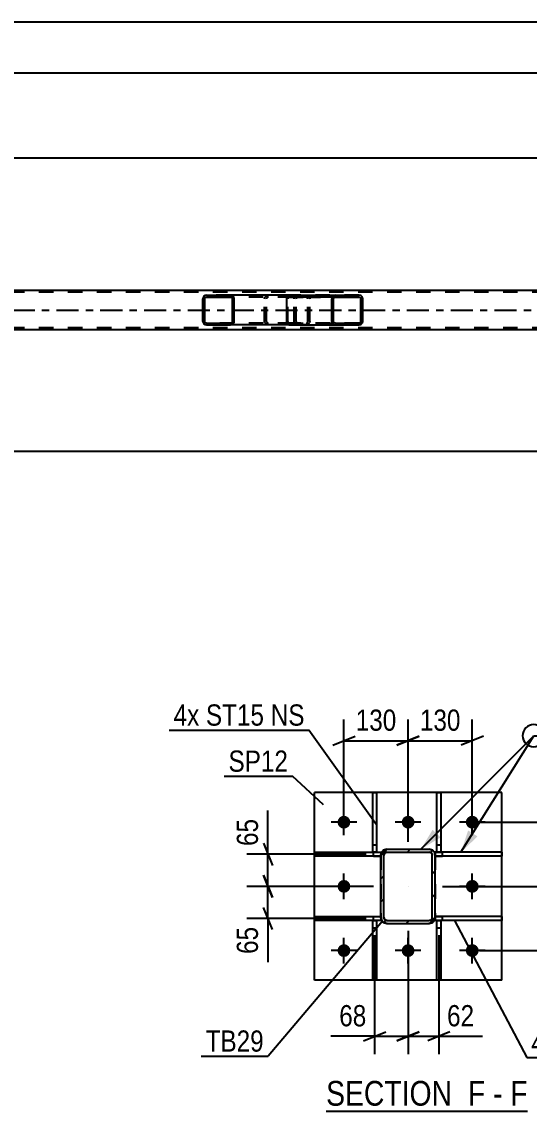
# Model space of a CAD drawing. Header units: millimetres. Extents: x 0 to 841, y 0 to 594.
# Drawn here: x 263.3 to 331.8, y 149.6 to 296.7 of the extents above; entities that cross this region are included whole.
import ezdxf

# ---------------------------------------------------------------- set-up
doc = ezdxf.new("R2010")
doc.units = ezdxf.units.MM
doc.linetypes.add('DXK_LINE_DOT2', pattern=[3.9198, 1.9599, -1.9599])
doc.linetypes.add('DXK_LINE_DOT3', pattern=[5.9187, 2.979, -0.9799, 0.9799, -0.9799])
doc.styles.add('Arial', font='ARIAL.TTF', dxfattribs={"height": 0.2})
doc.styles.add('Arial Narrow', font='ARIALN.TTF', dxfattribs={"height": 0.2})

# ---------------------------------------------------------------- blocks, each defined once
blk = doc.blocks.new('Unknown-405118308-17 - 2023')
at = {"color": 6, "linetype": 'Continuous'}
blk.add_line((304.38, 149.64), (331.59, 149.64), dxfattribs=at)
at = {"color": 0, "linetype": 'Continuous'}
for points in [[(322.49, 150.39), (322.49, 153.89), (304.38, 153.89), (304.38, 150.39)], [(325.88, 150.39), (325.88, 153.89), (323.54, 153.89), (323.54, 150.39)], [(328.2, 150.39), (328.2, 153.89), (326.93, 153.89), (326.93, 150.39)], [(331.59, 150.39), (331.59, 153.89), (329.25, 153.89), (329.25, 150.39)]]:
    blk.add_wipeout(points, dxfattribs=at)
at = {"color": 7, "linetype": 'Continuous', "style": 'Arial Narrow'}
for s, p in [('SECTION ', (304.38, 150.39)), ('F', (323.54, 150.39)), ('F', (329.25, 150.39)), ('-', (326.93, 150.39))]:
    blk.add_text(s, height=3.34, dxfattribs=at).set_placement(p)
blk = doc.blocks.new('Part-405118308-2552 - 2419')
at = {"linetype": 'Continuous'}
h = blk.add_hatch(dxfattribs=at)
h.set_pattern_fill('', scale=0.7, style=0, pattern_type=0)
h.set_pattern_definition([(45, (291.935, 259.4683), (-1.57154, 1.57154), [])])
h.paths.add_polyline_path([(291.97, 259.28), (291.94, 259.47), (291.82, 259.62), (291.66, 259.73), (291.46, 259.76), (288.23, 259.76), (288.03, 259.73), (287.87, 259.62), (287.76, 259.47), (287.72, 259.28), (287.72, 256.24), (287.76, 256.06), (287.87, 255.91), (288.03, 255.8), (288.23, 255.76), (291.46, 255.76), (291.66, 255.8), (291.82, 255.91), (291.94, 256.06), (291.97, 256.24)])
h.paths.add_polyline_path([(291.7, 256.15), (291.64, 256.07), (291.56, 256.02), (291.46, 256), (288.23, 256), (288.13, 256.02), (288.05, 256.07), (287.99, 256.15), (287.97, 256.24), (287.97, 259.28), (287.99, 259.38), (288.05, 259.45), (288.13, 259.51), (288.23, 259.52), (291.46, 259.52), (291.56, 259.51), (291.64, 259.45), (291.7, 259.38), (291.72, 259.28), (291.72, 256.24)])
at = {"color": 2, "linetype": 'Continuous'}
for p, q in [((287.76, 259.47), (287.72, 259.28)), ((287.72, 256.24), (287.72, 259.28)), ((287.97, 259.28), (287.99, 259.38)), ((287.97, 256.24), (287.97, 259.28)), ((287.99, 259.38), (288.05, 259.45)), ((288.23, 259.76), (288.03, 259.73)), ((288.05, 259.45), (288.13, 259.51)), ((288.13, 259.51), (288.23, 259.52)), ((288.23, 259.76), (291.46, 259.76)), ((288.23, 259.52), (291.46, 259.52)), ((299.33, 259.76), (291.46, 259.76)), ((291.66, 259.73), (291.46, 259.76)), ((291.46, 259.52), (291.56, 259.51)), ((291.56, 259.51), (291.64, 259.45)), ((291.64, 259.45), (291.7, 259.38)), ((291.7, 259.38), (291.72, 259.28)), ((291.72, 256.24), (291.72, 259.28)), ((291.97, 259.28), (291.94, 259.47)), ((291.97, 256.24), (291.97, 259.28)), ((287.72, 256.24), (287.76, 256.06)), ((287.99, 256.15), (287.97, 256.24)), ((288.05, 256.07), (287.99, 256.15)), ((288.13, 256.02), (288.05, 256.07)), ((288.23, 256), (288.13, 256.02)), ((288.23, 256), (291.46, 256)), ((291.56, 256.02), (291.46, 256)), ((291.64, 256.07), (291.56, 256.02)), ((291.7, 256.15), (291.64, 256.07)), ((291.72, 256.24), (291.7, 256.15)), ((291.94, 256.06), (291.97, 256.24)), ((288.03, 255.8), (288.23, 255.76)), ((288.23, 255.76), (291.46, 255.76)), ((291.46, 255.76), (291.66, 255.8)), ((299.33, 255.76), (291.46, 255.76))]:
    blk.add_line(p, q, dxfattribs=at)
at = {"color": 7, "linetype": 'DXK_LINE_DOT2'}
for p, q in [((291.46, 259.76), (288.23, 259.76)), ((299.81, 259.52), (288.23, 259.52)), ((296.07, 259.28), (296.11, 259.47)), ((296.07, 256.24), (296.07, 259.28)), ((296.34, 259.38), (296.32, 259.28)), ((296.32, 256.24), (296.32, 259.28)), ((296.4, 259.45), (296.34, 259.38)), ((296.38, 259.73), (296.58, 259.76)), ((296.48, 259.51), (296.4, 259.45)), ((296.58, 259.52), (296.48, 259.51)), ((299.81, 259.76), (296.58, 259.76)), ((299.81, 259.76), (300.01, 259.73)), ((299.91, 259.51), (299.81, 259.52)), ((299.99, 259.45), (299.91, 259.51)), ((300.05, 259.38), (299.99, 259.45)), ((300.07, 259.28), (300.05, 259.38)), ((300.07, 256.24), (300.07, 259.28)), ((300.28, 259.47), (300.32, 259.28)), ((300.32, 256.24), (300.32, 259.28)), ((299.81, 256), (288.23, 256)), ((296.11, 256.06), (296.07, 256.24)), ((296.32, 256.24), (296.34, 256.15)), ((296.34, 256.15), (296.4, 256.07)), ((296.4, 256.07), (296.48, 256.02)), ((296.48, 256.02), (296.58, 256)), ((299.81, 256), (299.91, 256.02)), ((299.91, 256.02), (299.99, 256.07)), ((299.99, 256.07), (300.05, 256.15)), ((300.05, 256.15), (300.07, 256.24)), ((300.32, 256.24), (300.28, 256.06)), ((291.46, 255.76), (288.23, 255.76)), ((296.58, 255.76), (296.38, 255.8)), ((299.81, 255.76), (296.58, 255.76)), ((300.01, 255.8), (299.81, 255.76))]:
    blk.add_line(p, q, dxfattribs=at)
at = {"color": 2, "linetype": 'Continuous'}
for centre, start, end in [((288.21, 259.26), 110.7584, 155.6801), ((291.48, 259.26), 24.32, 69.2417), ((288.21, 256.27), 204.32, 249.2417), ((291.48, 256.27), 290.7584, 335.6801)]:
    blk.add_arc(centre, 0.496, start, end, dxfattribs=at)
at = {"color": 7, "linetype": 'DXK_LINE_DOT2'}
for centre, start, end in [((296.56, 259.26), 110.7584, 155.6801), ((299.83, 259.26), 24.32, 69.2417), ((296.56, 256.27), 204.32, 249.2417), ((299.83, 256.27), 290.7584, 335.6801)]:
    blk.add_arc(centre, 0.496, start, end, dxfattribs=at)
blk = doc.blocks.new('Part-405118308-2491 - 2419')
at = {"color": 2, "linetype": 'Continuous'}
for p, q in [((466.48, 260.4), (217.07, 260.4)), ((466.48, 255.12), (217.07, 255.12))]:
    blk.add_line(p, q, dxfattribs=at)
at = {"color": 7, "linetype": 'DXK_LINE_DOT2'}
for p, q in [((733.99, 260.16), (66.71, 260.16)), ((733.99, 255.36), (66.71, 255.36))]:
    blk.add_line(p, q, dxfattribs=at)
at = {"color": 7, "linetype": 'DXK_LINE_DOT3'}
blk.add_line((66.71, 257.76), (733.99, 257.76), dxfattribs=at)
blk = doc.blocks.new('Part-405118308-2604 - 2419')
at = {"linetype": 'Continuous'}
h = blk.add_hatch(dxfattribs=at)
h.set_pattern_fill('', scale=0.7, style=0, pattern_type=0)
h.set_pattern_definition([(45, (309.28, 259.4683), (-1.57154, 1.57154), [])])
h.paths.add_polyline_path([(309.32, 259.28), (309.28, 259.47), (309.17, 259.62), (309.01, 259.73), (308.82, 259.76), (305.63, 259.76), (305.44, 259.73), (305.28, 259.62), (305.17, 259.47), (305.13, 259.28), (305.13, 256.24), (305.17, 256.06), (305.28, 255.91), (305.44, 255.8), (305.63, 255.76), (308.82, 255.76), (309.01, 255.8), (309.17, 255.91), (309.28, 256.06), (309.32, 256.24)])
h.paths.add_polyline_path([(309.05, 256.15), (308.99, 256.07), (308.91, 256.02), (308.82, 256), (305.63, 256), (305.53, 256.02), (305.45, 256.07), (305.4, 256.15), (305.38, 256.24), (305.38, 259.28), (305.4, 259.38), (305.45, 259.45), (305.53, 259.51), (305.63, 259.52), (308.82, 259.52), (308.91, 259.51), (308.99, 259.45), (309.05, 259.38), (309.07, 259.28), (309.07, 256.24)])
at = {"color": 2, "linetype": 'Continuous'}
for p, q in [((299.06, 259.28), (299.08, 259.47)), ((299.06, 256.24), (299.06, 259.28)), ((299.08, 259.47), (299.14, 259.62)), ((299.14, 259.62), (299.23, 259.73)), ((299.23, 259.73), (299.33, 259.76)), ((299.33, 259.76), (305.63, 259.76)), ((305.17, 259.47), (305.13, 259.28)), ((305.13, 256.24), (305.13, 259.28)), ((305.38, 259.28), (305.4, 259.38)), ((305.38, 256.24), (305.38, 259.28)), ((305.4, 259.38), (305.45, 259.45)), ((305.63, 259.76), (305.44, 259.73)), ((305.45, 259.45), (305.53, 259.51)), ((305.53, 259.51), (305.63, 259.52)), ((305.63, 259.76), (308.82, 259.76)), ((305.63, 259.52), (308.82, 259.52)), ((309.01, 259.73), (308.82, 259.76)), ((308.82, 259.52), (308.91, 259.51)), ((308.91, 259.51), (308.99, 259.45)), ((308.99, 259.45), (309.05, 259.38)), ((309.05, 259.38), (309.07, 259.28)), ((309.07, 256.24), (309.07, 259.28)), ((309.32, 259.28), (309.28, 259.47)), ((309.32, 256.24), (309.32, 259.28)), ((299.08, 256.06), (299.06, 256.24)), ((299.14, 255.91), (299.08, 256.06)), ((299.23, 255.8), (299.14, 255.91)), ((305.13, 256.24), (305.17, 256.06)), ((305.4, 256.15), (305.38, 256.24)), ((305.45, 256.07), (305.4, 256.15)), ((305.53, 256.02), (305.45, 256.07)), ((305.63, 256), (305.53, 256.02)), ((305.63, 256), (308.82, 256)), ((308.91, 256.02), (308.82, 256)), ((308.99, 256.07), (308.91, 256.02)), ((309.05, 256.15), (308.99, 256.07)), ((309.07, 256.24), (309.05, 256.15)), ((309.28, 256.06), (309.32, 256.24)), ((299.33, 255.76), (299.23, 255.8)), ((299.33, 255.76), (305.63, 255.76)), ((305.44, 255.8), (305.63, 255.76)), ((305.63, 255.76), (308.82, 255.76)), ((308.82, 255.76), (309.01, 255.8))]:
    blk.add_line(p, q, dxfattribs=at)
at = {"color": 7, "linetype": 'DXK_LINE_DOT2'}
for p, q in [((299.21, 259.38), (299.2, 259.28)), ((299.2, 256.24), (299.2, 259.28)), ((299.24, 259.45), (299.21, 259.38)), ((299.28, 259.51), (299.24, 259.45)), ((299.33, 259.52), (299.28, 259.51)), ((300.32, 259.76), (299.33, 259.76)), ((305.63, 259.52), (299.33, 259.52)), ((299.33, 259.52), (301.67, 259.52)), ((300.32, 259.52), (300.32, 259.76)), ((308.82, 259.76), (300.32, 259.76)), ((301.67, 259.76), (301.86, 259.73)), ((301.67, 259.52), (308.82, 259.52)), ((301.76, 259.51), (301.67, 259.52)), ((301.84, 259.45), (301.76, 259.51)), ((301.9, 259.38), (301.84, 259.45)), ((301.92, 259.28), (301.9, 259.38)), ((301.92, 256.24), (301.92, 259.28)), ((302.13, 259.47), (302.17, 259.28)), ((302.17, 256.24), (302.17, 259.28)), ((299.2, 256.24), (299.21, 256.15)), ((299.21, 256.15), (299.24, 256.07)), ((299.24, 256.07), (299.28, 256.02)), ((299.28, 256.02), (299.33, 256)), ((300.32, 256), (299.33, 256)), ((299.33, 256), (305.63, 256)), ((308.82, 256), (300.32, 256)), ((300.32, 255.76), (300.32, 256)), ((301.67, 256), (301.76, 256.02)), ((301.76, 256.02), (301.84, 256.07)), ((301.84, 256.07), (301.9, 256.15)), ((301.9, 256.15), (301.92, 256.24)), ((302.17, 256.24), (302.13, 256.06)), ((301.67, 255.76), (299.33, 255.76)), ((301.86, 255.8), (301.67, 255.76)), ((308.82, 255.76), (301.67, 255.76))]:
    blk.add_line(p, q, dxfattribs=at)
for centre, start, end in [((301.68, 259.27), 23.8494, 68.8059), ((301.68, 256.26), 291.1941, 336.1506)]:
    blk.add_arc(centre, 0.492, start, end, dxfattribs=at)
at = {"color": 2, "linetype": 'Continuous'}
for centre, start, end in [((305.62, 259.27), 111.1941, 156.1506), ((308.83, 259.27), 23.8495, 68.8059), ((305.62, 256.26), 203.8495, 248.8059), ((308.83, 256.26), 291.1941, 336.1506)]:
    blk.add_arc(centre, 0.492, start, end, dxfattribs=at)
blk = doc.blocks.new('Part-405118308-2049 - 2023')
at = {"color": 2, "linetype": 'Continuous'}
for p, q in [((302.79, 167.32), (302.79, 192.65)), ((328.12, 192.65), (302.79, 192.65)), ((328.12, 167.32), (328.12, 192.65)), ((328.12, 167.32), (302.79, 167.32))]:
    blk.add_line(p, q, dxfattribs=at)
blk = doc.blocks.new('Part-405118308-2113 - 2023')
at = {"color": 2, "linetype": 'Continuous'}
for p, q in [((319.33, 167.32), (319.33, 175.39)), ((319.33, 175.39), (319.87, 175.39)), ((319.87, 175.39), (319.87, 167.32)), ((319.87, 167.32), (319.33, 167.32))]:
    blk.add_line(p, q, dxfattribs=at)
at = {"color": 7, "linetype": 'DXK_LINE_DOT2'}
blk.add_line((319.33, 174.39), (319.87, 174.39), dxfattribs=at)
blk = doc.blocks.new('Part-405118308-2044 - 2023')
at = {"color": 2, "linetype": 'Continuous'}
for p, q in [((328.12, 175.92), (319.12, 175.92)), ((319.12, 175.79), (319.12, 175.39)), ((319.33, 175.39), (319.12, 175.39)), ((328.12, 175.39), (319.87, 175.39)), ((328.12, 175.92), (328.12, 175.39))]:
    blk.add_line(p, q, dxfattribs=at)
at = {"color": 7, "linetype": 'DXK_LINE_DOT2'}
for p, q in [((319.12, 175.92), (320.12, 175.92)), ((319.12, 175.92), (319.12, 175.79)), ((319.87, 175.39), (319.33, 175.39)), ((320.12, 175.39), (320.12, 175.92))]:
    blk.add_line(p, q, dxfattribs=at)
blk = doc.blocks.new('Part-405118308-2136 - 2023')
at = {"color": 2, "linetype": 'Continuous'}
for p, q in [((328.12, 184.59), (319.12, 184.59)), ((319.12, 184.59), (319.12, 184.18)), ((328.12, 184.05), (319.12, 184.05)), ((328.12, 184.59), (328.12, 184.05))]:
    blk.add_line(p, q, dxfattribs=at)
at = {"color": 7, "linetype": 'DXK_LINE_DOT2'}
for p, q in [((319.12, 184.59), (320.12, 184.59)), ((319.12, 184.18), (319.12, 184.05)), ((319.12, 184.05), (320.12, 184.05)), ((320.12, 184.05), (320.12, 184.59))]:
    blk.add_line(p, q, dxfattribs=at)
blk = doc.blocks.new('Part-405118308-2072 - 2023')
at = {"linetype": 'Continuous'}
h = blk.add_hatch(dxfattribs=at)
h.set_pattern_fill('', scale=0.7, style=0, pattern_type=0)
h.set_pattern_definition([(45, (319.1216, 175.7857), (-1.57154, 1.57154), [])])
h.paths.add_polyline_path([(319.06, 175.48), (319.12, 175.79), (319.12, 184.19), (319.06, 184.49), (318.89, 184.75), (318.63, 184.92), (318.32, 184.99), (312.59, 184.99), (312.28, 184.92), (312.02, 184.75), (311.85, 184.49), (311.79, 184.19), (311.79, 175.79), (311.85, 175.48), (312.02, 175.22), (312.28, 175.05), (312.59, 174.99), (318.32, 174.99), (318.63, 175.05), (318.89, 175.22)])
h.paths.add_polyline_path([(318.47, 175.42), (318.32, 175.39), (312.59, 175.39), (312.44, 175.42), (312.31, 175.5), (312.22, 175.63), (312.19, 175.79), (312.19, 184.19), (312.22, 184.34), (312.31, 184.47), (312.44, 184.56), (312.59, 184.59), (318.32, 184.59), (318.47, 184.56), (318.6, 184.47), (318.69, 184.34), (318.72, 184.19), (318.72, 175.79), (318.69, 175.63), (318.6, 175.5)])
at = {"color": 7, "linetype": 'DXK_LINE_DOT2'}
for p, q in [((311.79, 184.19), (311.85, 184.49)), ((311.79, 184.19), (311.79, 175.79)), ((312.22, 184.34), (312.19, 184.19)), ((312.19, 175.79), (312.19, 184.19)), ((312.31, 184.47), (312.22, 184.34)), ((312.28, 184.92), (312.59, 184.99)), ((312.44, 184.56), (312.31, 184.47)), ((312.59, 184.59), (312.44, 184.56)), ((312.59, 184.99), (318.32, 184.99)), ((312.59, 184.59), (318.32, 184.59)), ((318.32, 184.99), (318.63, 184.92)), ((318.47, 184.56), (318.32, 184.59)), ((318.6, 184.47), (318.47, 184.56)), ((318.69, 184.34), (318.6, 184.47)), ((318.72, 184.19), (318.69, 184.34)), ((318.72, 175.79), (318.72, 184.19)), ((319.06, 184.49), (319.12, 184.19)), ((319.12, 184.19), (319.12, 175.79)), ((311.85, 175.48), (311.79, 175.79)), ((312.19, 175.79), (312.22, 175.63)), ((312.22, 175.63), (312.31, 175.5)), ((312.59, 174.99), (312.28, 175.05)), ((312.31, 175.5), (312.44, 175.42)), ((312.44, 175.42), (312.59, 175.39)), ((312.59, 175.39), (318.32, 175.39)), ((312.59, 174.99), (318.32, 174.99)), ((318.32, 175.39), (318.47, 175.42)), ((318.63, 175.05), (318.32, 174.99)), ((318.47, 175.42), (318.6, 175.5)), ((318.6, 175.5), (318.69, 175.63)), ((318.69, 175.63), (318.72, 175.79)), ((319.12, 175.79), (319.06, 175.48))]:
    blk.add_line(p, q, dxfattribs=at)
at = {"color": 2, "linetype": 'Continuous'}
for p, q in [((311.85, 184.49), (311.79, 184.19)), ((311.79, 184.19), (311.79, 184.19)), ((311.79, 175.79), (311.79, 184.19)), ((312.19, 184.19), (312.22, 184.34)), ((312.19, 184.19), (312.19, 184.19)), ((312.19, 175.79), (312.19, 184.19)), ((312.22, 184.34), (312.31, 184.47)), ((312.59, 184.99), (312.28, 184.92)), ((312.31, 184.47), (312.44, 184.56)), ((312.44, 184.56), (312.59, 184.59)), ((312.59, 184.99), (312.59, 184.99)), ((312.59, 184.99), (318.32, 184.99)), ((312.59, 184.59), (312.59, 184.59)), ((312.59, 184.59), (318.32, 184.59)), ((318.32, 184.99), (318.32, 184.99)), ((318.63, 184.92), (318.32, 184.99)), ((318.32, 184.59), (318.32, 184.59)), ((318.32, 184.59), (318.47, 184.56)), ((318.47, 184.56), (318.6, 184.47)), ((318.6, 184.47), (318.69, 184.34)), ((318.69, 184.34), (318.72, 184.19)), ((318.72, 184.19), (318.72, 184.19)), ((318.72, 175.79), (318.72, 184.19)), ((319.12, 184.19), (319.06, 184.49)), ((319.12, 184.19), (319.12, 184.19)), ((319.12, 175.79), (319.12, 184.19)), ((311.79, 175.79), (311.79, 175.79)), ((311.79, 175.79), (311.85, 175.48)), ((312.19, 175.79), (312.19, 175.79)), ((312.22, 175.63), (312.19, 175.79)), ((312.31, 175.5), (312.22, 175.63)), ((312.28, 175.05), (312.59, 174.99)), ((312.44, 175.42), (312.31, 175.5)), ((312.59, 175.39), (312.44, 175.42)), ((312.59, 175.39), (312.59, 175.39)), ((312.59, 175.39), (318.32, 175.39)), ((312.59, 174.99), (312.59, 174.99)), ((312.59, 174.99), (318.32, 174.99)), ((318.47, 175.42), (318.32, 175.39)), ((318.32, 175.39), (318.32, 175.39)), ((318.32, 174.99), (318.63, 175.05)), ((318.32, 174.99), (318.32, 174.99)), ((318.6, 175.5), (318.47, 175.42)), ((318.69, 175.63), (318.6, 175.5)), ((318.72, 175.79), (318.69, 175.63)), ((318.72, 175.79), (318.72, 175.79)), ((319.06, 175.48), (319.12, 175.79)), ((319.12, 175.79), (319.12, 175.79))]:
    blk.add_line(p, q, dxfattribs=at)
at = {"color": 7, "linetype": 'DXK_LINE_DOT3'}
blk.add_line((315.45, 179.99), (315.45, 179.99), dxfattribs=at)
at = {"color": 7, "linetype": 'DXK_LINE_DOT2'}
for centre, start, end in [((312.59, 184.19), 112.5, 157.5), ((318.32, 184.19), 22.5, 67.5), ((312.59, 175.79), 202.5, 247.5), ((318.32, 175.79), 292.5, 337.5)]:
    blk.add_arc(centre, 0.8, start, end, dxfattribs=at)
at = {"color": 2, "linetype": 'Continuous'}
for centre, start, end in [((312.59, 184.19), 112.5, 157.5), ((318.32, 184.19), 22.5, 67.5), ((312.59, 175.79), 202.5, 247.5), ((318.32, 175.79), 292.5, 337.5)]:
    blk.add_arc(centre, 0.8, start, end, dxfattribs=at)
blk = doc.blocks.new('Part-405118308-2058 - 2023')
at = {"color": 2, "linetype": 'Continuous'}
for p, q in [((310.67, 167.32), (310.67, 175.39)), ((310.67, 175.39), (311.2, 175.39)), ((311.2, 175.39), (311.2, 167.32)), ((311.2, 167.32), (310.67, 167.32))]:
    blk.add_line(p, q, dxfattribs=at)
at = {"color": 7, "linetype": 'DXK_LINE_DOT2'}
blk.add_line((310.67, 174.39), (311.2, 174.39), dxfattribs=at)
blk = doc.blocks.new('Part-405118308-2149 - 2023')
at = {"color": 2, "linetype": 'Continuous'}
for p, q in [((319.33, 184.59), (319.33, 192.65)), ((319.33, 192.65), (319.87, 192.65)), ((319.87, 192.65), (319.87, 184.59)), ((319.87, 184.59), (319.33, 184.59))]:
    blk.add_line(p, q, dxfattribs=at)
at = {"color": 7, "linetype": 'DXK_LINE_DOT2'}
blk.add_line((319.33, 185.59), (319.87, 185.59), dxfattribs=at)
blk = doc.blocks.new('Part-405118308-2085 - 2023')
at = {"color": 2, "linetype": 'Continuous'}
for p, q in [((310.67, 184.59), (310.67, 192.65)), ((310.67, 192.65), (311.2, 192.65)), ((311.2, 192.65), (311.2, 184.59)), ((311.2, 184.59), (310.67, 184.59))]:
    blk.add_line(p, q, dxfattribs=at)
at = {"color": 7, "linetype": 'DXK_LINE_DOT2'}
blk.add_line((310.67, 185.59), (311.2, 185.59), dxfattribs=at)
blk = doc.blocks.new('Part-405118308-2118 - 2023')
at = {"color": 2, "linetype": 'Continuous'}
for p, q in [((302.79, 184.05), (302.79, 184.59)), ((302.79, 184.59), (311.79, 184.59)), ((311.79, 184.05), (302.79, 184.05)), ((311.79, 184.59), (311.79, 184.18))]:
    blk.add_line(p, q, dxfattribs=at)
at = {"color": 7, "linetype": 'DXK_LINE_DOT2'}
for p, q in [((310.79, 184.05), (310.79, 184.59)), ((310.79, 184.59), (311.79, 184.59)), ((310.79, 184.05), (311.79, 184.05)), ((311.79, 184.18), (311.79, 184.05))]:
    blk.add_line(p, q, dxfattribs=at)
blk = doc.blocks.new('Part-405118308-2123 - 2023')
at = {"color": 2, "linetype": 'Continuous'}
for p, q in [((302.79, 175.39), (302.79, 175.92)), ((302.79, 175.92), (311.79, 175.92)), ((310.67, 175.39), (302.79, 175.39)), ((311.79, 175.39), (311.2, 175.39)), ((311.79, 175.79), (311.79, 175.39))]:
    blk.add_line(p, q, dxfattribs=at)
at = {"color": 7, "linetype": 'DXK_LINE_DOT2'}
for p, q in [((311.2, 175.39), (310.67, 175.39)), ((310.79, 175.39), (310.79, 175.92)), ((310.79, 175.92), (311.79, 175.92)), ((311.79, 175.92), (311.79, 175.79))]:
    blk.add_line(p, q, dxfattribs=at)
blk = doc.blocks.new('Bolt-405118308-2172 - 2023')
at = {"linetype": 'Continuous'}
for points in [[(305.92, 188.65, -1), (307.65, 188.65, -1)], [(314.59, 188.65, -1), (316.32, 188.65, -1)], [(323.25, 188.65, -1), (324.99, 188.65, -1)], [(305.92, 179.99, -1), (307.65, 179.99, -1)], [(323.25, 179.99, -1), (324.99, 179.99, -1)], [(305.92, 171.32, -1), (307.65, 171.32, -1)], [(314.59, 171.32, -1), (316.32, 171.32, -1)], [(323.25, 171.32, -1), (324.99, 171.32, -1)]]:
    blk.add_hatch(color=1, dxfattribs=at).paths.add_polyline_path(points)
at = {"color": 1, "linetype": 'Continuous'}
for p, q in [((306.79, 186.92), (306.79, 190.39)), ((315.45, 186.92), (315.45, 190.39)), ((324.12, 186.92), (324.12, 190.39)), ((308.52, 188.65), (305.05, 188.65)), ((317.19, 188.65), (313.72, 188.65)), ((325.85, 188.65), (322.39, 188.65)), ((306.79, 178.25), (306.79, 181.72)), ((324.12, 178.25), (324.12, 181.72)), ((308.52, 179.99), (305.05, 179.99)), ((325.85, 179.99), (322.39, 179.99)), ((306.79, 169.59), (306.79, 173.05)), ((315.45, 169.59), (315.45, 173.05)), ((324.12, 169.59), (324.12, 173.05)), ((308.52, 171.32), (305.05, 171.32)), ((317.19, 171.32), (313.72, 171.32)), ((325.85, 171.32), (322.39, 171.32))]:
    blk.add_line(p, q, dxfattribs=at)
blk = doc.blocks.new('StraightDimension-405118308-2729 - 2419')
at = {"color": 7, "linetype": 'Continuous'}
blk.add_line((66.07, 296.67), (743.25, 296.67), dxfattribs=at)
blk = doc.blocks.new('StraightDimension-405118308-2660 - 2419')
at = {"color": 7, "linetype": 'Continuous'}
blk.add_line((66.71, 289.77), (742.61, 289.77), dxfattribs=at)
blk = doc.blocks.new('StraightDimension-405118308-11106 - 2419')
at = {"color": 7, "linetype": 'Continuous'}
blk.add_line((211.87, 238.71), (467.28, 238.71), dxfattribs=at)
blk = doc.blocks.new('StraightDimension-405118308-11163 - 2419')
at = {"color": 7, "linetype": 'Continuous'}
blk.add_line((211.87, 278.3), (467.28, 278.3), dxfattribs=at)
blk = doc.blocks.new('StraightDimension-405118308-31962 - 2023')
at = {"color": 7, "linetype": 'Continuous'}
for p, q in [((296.52, 184.32), (296.52, 190.23)), ((296.52, 184.32), (296.52, 190.23)), ((295.92, 185.82), (297.12, 182.82)), ((309.79, 184.32), (293.67, 184.32)), ((296.52, 179.99), (296.52, 184.32)), ((297.12, 178.49), (295.92, 181.49)), ((310.79, 179.99), (293.67, 179.99))]:
    blk.add_line(p, q, dxfattribs=at)
at = {"color": 0}
blk.add_wipeout([(295.77, 189.7), (291.57, 189.7), (291.57, 184.84), (295.77, 184.84)], dxfattribs=at)
at = {"color": 3, "style": 'Arial Narrow'}
blk.add_text('65', height=2.863, rotation=90.0002, dxfattribs=at).set_placement((295.17, 185.44))
blk = doc.blocks.new('StraightDimension-405118308-2258 - 2023')
at = {"color": 7, "linetype": 'Continuous'}
for p, q in [((338.41, 190.15), (339.61, 187.15)), ((325.12, 188.65), (341.41, 188.65)), ((339.01, 179.99), (339.01, 188.65)), ((339.61, 178.49), (338.41, 181.49)), ((320.12, 179.99), (341.41, 179.99))]:
    blk.add_line(p, q, dxfattribs=at)
at = {"color": 0}
blk.add_wipeout([(338.26, 187.66), (334.06, 187.66), (334.06, 180.98), (338.26, 180.98)], dxfattribs=at)
at = {"color": 3, "style": 'Arial Narrow'}
blk.add_text('130', height=2.863, rotation=90.0002, dxfattribs=at).set_placement((337.66, 181.58))
blk = doc.blocks.new('StraightDimension-405118308-31963 - 2023')
at = {"color": 7, "linetype": 'Continuous'}
for p, q in [((295.92, 181.49), (297.12, 178.49)), ((310.79, 179.99), (293.67, 179.99)), ((296.52, 175.65), (296.52, 179.99)), ((297.12, 174.15), (295.92, 177.15)), ((309.79, 175.65), (293.67, 175.65)), ((296.52, 175.65), (296.52, 169.75)), ((296.52, 175.65), (296.52, 169.75))]:
    blk.add_line(p, q, dxfattribs=at)
at = {"color": 0}
blk.add_wipeout([(295.77, 175.13), (291.57, 175.13), (291.57, 170.27), (295.77, 170.27)], dxfattribs=at)
at = {"color": 3, "style": 'Arial Narrow'}
blk.add_text('65', height=2.863, rotation=90.0002, dxfattribs=at).set_placement((295.17, 170.87))
blk = doc.blocks.new('StraightDimension-405118308-2268 - 2023')
at = {"color": 7, "linetype": 'Continuous'}
for p, q in [((338.41, 181.49), (339.61, 178.49)), ((320.12, 179.99), (341.41, 179.99)), ((339.01, 171.32), (339.01, 179.99)), ((339.61, 169.82), (338.41, 172.82)), ((325.12, 171.32), (341.41, 171.32))]:
    blk.add_line(p, q, dxfattribs=at)
at = {"color": 0}
blk.add_wipeout([(338.26, 178.99), (334.06, 178.99), (334.06, 172.31), (338.26, 172.31)], dxfattribs=at)
at = {"color": 3, "style": 'Arial Narrow'}
blk.add_text('130', height=2.863, rotation=90.0002, dxfattribs=at).set_placement((337.66, 172.91))
blk = doc.blocks.new('StraightDimension-405118308-2292 - 2023')
at = {"color": 7, "linetype": 'Continuous'}
for p, q in [((306.79, 189.65), (306.79, 202.49)), ((315.45, 185.99), (315.45, 202.49)), ((305.29, 199.04), (308.29, 200.24)), ((316.95, 200.24), (313.95, 199.04)), ((306.79, 199.64), (315.45, 199.64))]:
    blk.add_line(p, q, dxfattribs=at)
at = {"color": 0}
blk.add_wipeout([(314.46, 200.39), (314.46, 204.59), (307.78, 204.59), (307.78, 200.39)], dxfattribs=at)
at = {"color": 3, "style": 'Arial Narrow'}
blk.add_text('130', height=2.863, dxfattribs=at).set_placement((308.38, 200.99))
blk = doc.blocks.new('StraightDimension-405118308-2301 - 2023')
at = {"color": 7, "linetype": 'Continuous'}
for p, q in [((315.45, 185.99), (315.45, 202.49)), ((324.12, 189.65), (324.12, 202.49)), ((313.95, 199.04), (316.95, 200.24)), ((325.62, 200.24), (322.62, 199.04)), ((315.45, 199.64), (324.12, 199.64))]:
    blk.add_line(p, q, dxfattribs=at)
at = {"color": 0}
blk.add_wipeout([(323.13, 200.39), (323.13, 204.59), (316.45, 204.59), (316.45, 200.39)], dxfattribs=at)
at = {"color": 3, "style": 'Arial Narrow'}
blk.add_text('130', height=2.863, dxfattribs=at).set_placement((317.05, 200.99))
blk = doc.blocks.new('StraightDimension-405118308-32050 - 2023')
at = {"color": 7, "linetype": 'Continuous'}
for p, q in [((315.45, 173.99), (315.45, 157.35)), ((319.6, 173.39), (319.6, 157.35)), ((313.95, 159.15), (316.95, 160.35)), ((321.1, 160.35), (318.1, 159.15)), ((315.45, 159.75), (319.6, 159.75)), ((319.6, 159.75), (325.5, 159.75)), ((319.6, 159.75), (325.5, 159.75))]:
    blk.add_line(p, q, dxfattribs=at)
at = {"color": 0}
blk.add_wipeout([(324.98, 160.5), (324.98, 164.7), (320.12, 164.7), (320.12, 160.5)], dxfattribs=at)
at = {"color": 3, "style": 'Arial Narrow'}
blk.add_text('62', height=2.863, dxfattribs=at).set_placement((320.72, 161.1))
blk = doc.blocks.new('StraightDimension-405118308-32051 - 2023')
at = {"color": 7, "linetype": 'Continuous'}
for p, q in [((315.45, 173.99), (315.45, 157.35)), ((310.93, 173.39), (310.93, 157.35)), ((309.43, 159.15), (312.43, 160.35)), ((316.95, 160.35), (313.95, 159.15)), ((310.93, 159.75), (305.03, 159.75)), ((310.93, 159.75), (305.03, 159.75)), ((310.93, 159.75), (315.45, 159.75))]:
    blk.add_line(p, q, dxfattribs=at)
at = {"color": 0}
blk.add_wipeout([(310.41, 160.5), (310.41, 164.7), (305.55, 164.7), (305.55, 160.5)], dxfattribs=at)
at = {"color": 3, "style": 'Arial Narrow'}
blk.add_text('68', height=2.863, dxfattribs=at).set_placement((306.15, 161.1))
blk = doc.blocks.new('Mark-405118308-2045 - 2023')
at = {"color": 0}
blk.add_wipeout([(299.23, 195.46), (299.23, 198.46), (291.19, 198.46), (291.19, 195.46)], dxfattribs=at)
blk.add_wipeout([(299.23, 195.46), (299.23, 198.46), (291.19, 198.46), (291.19, 195.46)], dxfattribs=at)
at = {"color": 30, "linetype": 'Continuous'}
for p in [(290.59, 194.86), (304.02, 190.97)]:
    blk.add_line(p, (299.83, 194.86), dxfattribs=at)
at = {"color": 3, "style": 'Arial Narrow'}
blk.add_text('SP12', height=2.863, dxfattribs=at).set_placement((291.19, 195.46))
blk = doc.blocks.new('Mark-405118308-2068 - 2023')
at = {"color": 0}
blk.add_wipeout([(295.96, 157.68), (295.96, 160.68), (288.1, 160.68), (288.1, 157.68)], dxfattribs=at)
blk.add_wipeout([(295.96, 157.68), (295.96, 160.68), (288.1, 160.68), (288.1, 157.68)], dxfattribs=at)
at = {"color": 30, "linetype": 'Continuous'}
for p in [(312, 175.27), (287.5, 157.08)]:
    blk.add_line(p, (296.56, 157.08), dxfattribs=at)
at = {"color": 3, "style": 'Arial Narrow'}
blk.add_text('TB29', height=2.863, dxfattribs=at).set_placement((288.1, 157.68))
blk = doc.blocks.new('WeldMark-405118308-2329 - 2023')
at = {"linetype": 'Continuous'}
for points in [[(319.83, 186.59), (317.18, 184.99), (318.77, 187.64)], [(324.83, 186.73), (322.6, 184.59), (323.56, 187.53)]]:
    blk.add_hatch(color=30, dxfattribs=at).paths.add_polyline_path(points)
at = {"color": 30, "linetype": 'Continuous'}
for p, q in [((317.18, 184.99), (332.42, 200.32)), ((322.6, 184.59), (332.42, 200.32)), ((332.42, 200.32), (341.42, 200.32))]:
    blk.add_line(p, q, dxfattribs=at)
at = {"color": 3, "linetype": 'Continuous'}
for q in [(340.14, 196.04), (336.71, 196.04)]:
    blk.add_line((336.71, 200.32), q, dxfattribs=at)
for start, end in [(90, 270), (270, 90)]:
    blk.add_arc((332.42, 200.32), 1.5, start, end, dxfattribs=at)
at = {"color": 0, "linetype": 'Continuous'}
blk.add_wipeout([(352.8, 199.42), (352.8, 202.42), (345.02, 202.42), (345.02, 199.42)], dxfattribs=at)
blk.add_wipeout([(352.8, 199.42), (352.8, 202.42), (345.02, 202.42), (345.02, 199.42)], dxfattribs=at)
at = {"color": 3, "linetype": 'Continuous'}
for q in [(345.71, 204.61), (345.71, 196.04)]:
    blk.add_line((341.42, 200.32), q, dxfattribs=at)
at = {"color": 3, "linetype": 'Continuous', "style": 'Arial'}
blk.add_text('TYP', height=2.865, dxfattribs=at).set_placement((345.02, 199.42))
blk = doc.blocks.new('MarkSet-405118308-16367 - 2023')
at = {"color": 0}
for points in [[(287.24, 201.68), (287.24, 204.68), (283.77, 204.68), (283.77, 201.68)], [(296, 201.68), (296, 204.68), (288.14, 204.68), (288.14, 201.68)], [(301.46, 201.68), (301.46, 204.68), (296.9, 204.68), (296.9, 201.68)]]:
    blk.add_wipeout(points, dxfattribs=at)
for points in [[(287.24, 201.68), (287.24, 204.68), (283.77, 204.68), (283.77, 201.68)], [(296, 201.68), (296, 204.68), (288.14, 204.68), (288.14, 201.68)], [(301.46, 201.68), (301.46, 204.68), (296.9, 204.68), (296.9, 201.68)]]:
    blk.add_wipeout(points, dxfattribs=at)
at = {"color": 30, "linetype": 'Continuous'}
for p in [(283.17, 201.08), (311.2, 188.28)]:
    blk.add_line(p, (302.06, 201.08), dxfattribs=at)
at = {"color": 3, "style": 'Arial Narrow'}
for s, p in [('4x', (283.77, 201.68)), ('ST15', (288.14, 201.68)), ('NS', (296.9, 201.68))]:
    blk.add_text(s, height=2.863, dxfattribs=at).set_placement(p)
blk = doc.blocks.new('MarkSet-405118308-16374 - 2023')
at = {"color": 0}
for points in [[(335.56, 157.49), (335.56, 160.49), (332.09, 160.49), (332.09, 157.49)], [(344.32, 157.49), (344.32, 160.49), (336.46, 160.49), (336.46, 157.49)], [(349.78, 157.49), (349.78, 160.49), (345.22, 160.49), (345.22, 157.49)]]:
    blk.add_wipeout(points, dxfattribs=at)
for points in [[(335.56, 157.49), (335.56, 160.49), (332.09, 160.49), (332.09, 157.49)], [(344.32, 157.49), (344.32, 160.49), (336.46, 160.49), (336.46, 157.49)], [(349.78, 157.49), (349.78, 160.49), (345.22, 160.49), (345.22, 157.49)]]:
    blk.add_wipeout(points, dxfattribs=at)
at = {"color": 30, "linetype": 'Continuous'}
for p, q in [((321.74, 175.39), (331.49, 156.89)), ((331.49, 156.89), (350.38, 156.89))]:
    blk.add_line(p, q, dxfattribs=at)
at = {"color": 3, "style": 'Arial Narrow'}
for s, p in [('4x', (332.09, 157.49)), ('ST16', (336.46, 157.49)), ('NS', (345.22, 157.49))]:
    blk.add_text(s, height=2.863, dxfattribs=at).set_placement(p)

msp = doc.modelspace()

# ---------------------------------------------------------------- block references
for name in ['StraightDimension-405118308-2729 - 2419', 'Part-405118308-2491 - 2419', 'Part-405118308-2552 - 2419', 'Part-405118308-2604 - 2419', 'StraightDimension-405118308-11106 - 2419', 'Part-405118308-2049 - 2023', 'Part-405118308-2085 - 2023', 'Part-405118308-2149 - 2023', 'Bolt-405118308-2172 - 2023', 'Part-405118308-2118 - 2023', 'Part-405118308-2072 - 2023', 'Part-405118308-2136 - 2023', 'Part-405118308-2123 - 2023', 'Part-405118308-2058 - 2023', 'Part-405118308-2044 - 2023', 'Part-405118308-2113 - 2023', 'Unknown-405118308-17 - 2023']:
    msp.add_blockref(name, (0, 0))

# ---------------------------------------------------------------- next in the draw order: block references
for name in ['StraightDimension-405118308-2660 - 2419', 'Mark-405118308-2045 - 2023', 'StraightDimension-405118308-31962 - 2023', 'StraightDimension-405118308-2258 - 2023']:
    msp.add_blockref(name, (0, 0))

# ---------------------------------------------------------------- next in the draw order: block references
for name in ['StraightDimension-405118308-11163 - 2419', 'StraightDimension-405118308-2292 - 2023', 'StraightDimension-405118308-31963 - 2023', 'StraightDimension-405118308-2268 - 2023']:
    msp.add_blockref(name, (0, 0))

# ---------------------------------------------------------------- next in the draw order: block references
for name in ['MarkSet-405118308-16367 - 2023', 'StraightDimension-405118308-2301 - 2023', 'StraightDimension-405118308-32050 - 2023']:
    msp.add_blockref(name, (0, 0))

# ---------------------------------------------------------------- next in the draw order: block references
for name in ['WeldMark-405118308-2329 - 2023', 'MarkSet-405118308-16374 - 2023', 'StraightDimension-405118308-32051 - 2023']:
    msp.add_blockref(name, (0, 0))

# ---------------------------------------------------------------- next in the draw order: block references
msp.add_blockref('Mark-405118308-2068 - 2023', (0, 0))

doc.saveas('drawing.dxf')
